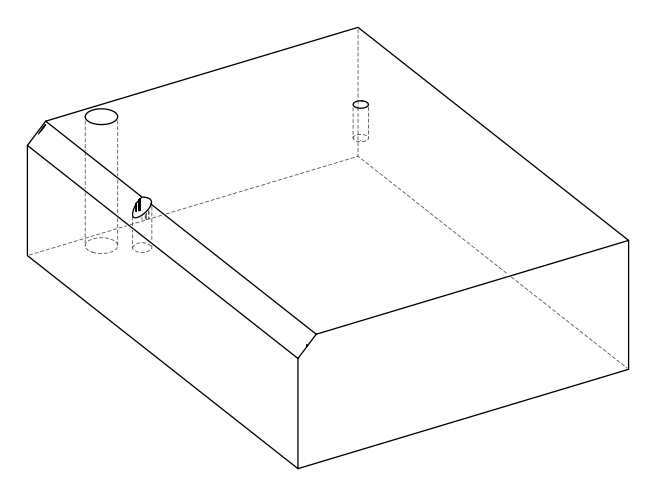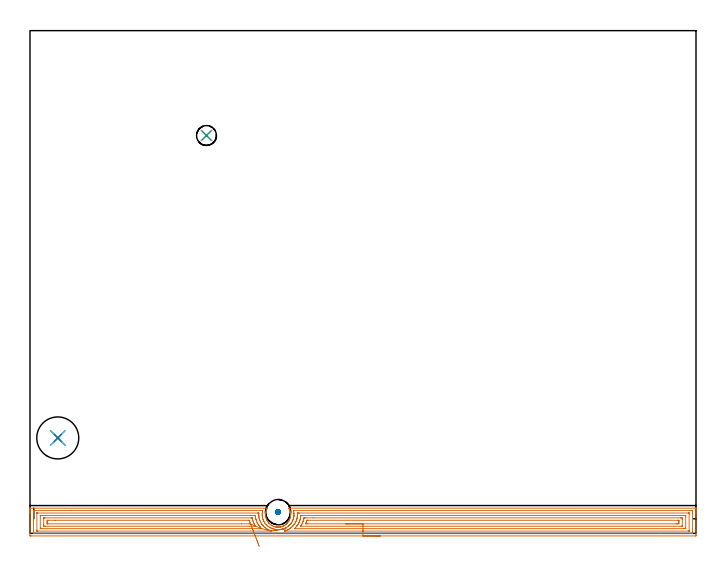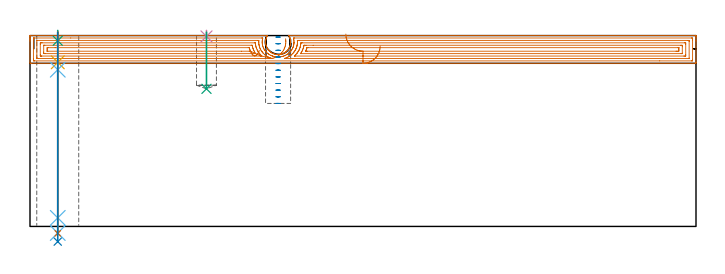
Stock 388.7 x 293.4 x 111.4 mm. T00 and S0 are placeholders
(PLAN: 9 operations, 7 tool changes, 21.2 min)
(1 AREA_MILL | FG_CHAMFER_SURFACE | UGT0205_001 | 18.87 min | 50995 mm3)
(2 MILL_BLIND_HOLE_FROM_SOLID_MATERIAL | STEP1POCKET | UGT0201_130 | Spiral | 0.55 min | 5957 mm3)
(3 SPOT_DRILL | STEP1HOLE | NXT0321_9005460120000 | 0.05 min | 182 mm3)
(4 SPOT_DRILL_1 | STEP1POCKET_1 | NXT0321_9005460120000 | 0.03 min | 5 mm3)
(5 DRILL_BLIND_HOLE_INTO_CENTER | STEP1HOLE | UGT0301_217 | 0.07 min | 987 mm3)
(6 GUN_DRILL_THROUGH_HOLE | STEP1HOLE | UGT0307_007 | 0.55 min | 7655 mm3)
(7 DRILL_TO_ENLARGE_THROUGH_HOLE | STEP1HOLE | NXT0301_104 | 0.47 min | 8278 mm3)
(8 DRILL_TO_ENLARGE_THROUGH_HOLE_1 | STEP1HOLE | UGT0301_058 | 0.49 min | 35363 mm3)
(9 DRILL_BLIND_HOLE_INTO_CENTER_1 | STEP1POCKET_1 | NXT0301_087 | 0.13 min | 3128 mm3)
(TOOL UGT0205_001 | Chamfer Mill 20 x 3 x 45 deg. | D20 FL50 Z2)
(TOOL UGT0201_130 | Carbide End Mill 12.0 | D12 FL15 Z4)
(TOOL NXT0321_9005460120000 | NC Spot Drill, 142deg, 12mm, Carbide, Uncoated | D12 PA142 FL30 Z2)
(TOOL UGT0301_217 | Twist Drill 10.4 mm | D10.4 PA118 FL82 Z2)
(TOOL UGT0307_007 | Gun Drill 10 mm | D10 PA130 FL24 Z1)
(TOOL NXT0301_104 | Carbide Drill 14mm [860.1-1400-112A1-MM 2214] | D14 PA140 FL123 Z2)
(TOOL UGT0301_058 | Twist Drill 24.5 mm | D24.5 PA118 FL160 Z2)
(TOOL NXT0301_087 | Carbide Drill 11.6mm [860.1-1160-058A1-MM 2214] | D11.6 PA140 FL72 Z2)
(OP 1 AREA_MILL)
G17 G21 G94 G90
T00 M6
G54
G17 G0 G90 X204.35 Y-1.5 S1061 M3
G43 Z121.4 H0
Z105.2
G94 G1 X204.312 Z104.328 F250.
X204.198 Z103.464
X204.009 Z102.612
X203.747 Z101.78
X203.413 Z100.974
X203.01 Z100.2
X202.542 Z99.464
X202.01 Z98.772
X201.421 Z98.129
X200.778 Z97.54
X200.086 Z97.008
X199.35 Z96.54
X198.576 Z96.137
X197.77 Z95.803
X196.938 Z95.541
X196.087 Z95.352
X195.222 Z95.238
X194.35 Z95.2
X0.61
X0.266 Y-1.497 Z95.202
X0.01 Y-1.492 Z95.206
X0. Y-1.232 Z95.465
Y11.486 Z108.18
Y12.048 Z108.745
Y12.375 Z109.071
Y12.937 Z109.633
Y13.263 Z109.958
Y13.916 Z110.615
Y14.297 Z110.996
X0.006 Y14.663 Z111.354
X0.01 Y14.697 Z111.388
X0.164 Y14.7 Z111.4
X138.55
X138.554 Y14.695 Z111.394
X138.556 Y14.683 Z111.383
X138.549 Y14.67 Z111.37
X138.414 Y14.435 Z111.135
X138.261 Y14.14 Z110.84
X138.125 Y13.846 Z110.546
X137.953 Y13.406 Z110.106
X137.807 Y12.962 Z109.662
X137.691 Y12.521 Z109.221
X137.601 Y12.078 Z108.778
X137.561 Y11.824 Z108.524
X137.518 Y11.194 Z107.894
X137.51 Y10.752 Z107.452
X137.528 Y10.31 Z107.01
X137.542 Y10.142 Z106.842
X137.561 Y9.976 Z106.676
X137.66 Y9.426 Z106.126
X137.765 Y8.982 Z105.682
X137.901 Y8.542 Z105.242
X138.07 Y8.097 Z104.797
X138.103 Y8.023 Z104.723
X138.267 Y7.659 Z104.357
X138.455 Y7.295 Z103.991
X138.672 Y6.958 Z103.652
X138.789 Y6.776 Z103.472
X139.059 Y6.405 Z103.103
X139.261 Y6.156 Z102.855
X139.35 Y6.047 Z102.746
X139.496 Y5.891 Z102.589
X139.862 Y5.537 Z102.236
X140.244 Y5.203 Z101.901
X140.335 Y5.134 Z101.83
X140.499 Y5.007 Z101.705
X140.732 Y4.848 Z101.548
X140.814 Y4.792 Z101.492
X141.003 Y4.675 Z101.375
X141.138 Y4.592 Z101.291
X141.582 Y4.36 Z101.057
X142.033 Y4.147 Z100.845
X142.092 Y4.124 Z100.82
X142.507 Y3.979 Z100.677
X142.927 Y3.854 Z100.551
X143.373 Y3.751 Z100.448
X143.46 Y3.737 Z100.432
X143.732 Y3.69 Z100.387
X143.821 Y3.675 Z100.372
X144.268 Y3.628 Z100.321
X144.353 Y3.623 Z100.315
X144.464 Y3.614 Z100.311
X144.524 Y3.611 Z100.306
X144.604 Y3.605 Z100.303
X145.005 Y3.607
X145.048 Y3.608 Z100.306
X145.163 Y3.615 Z100.31
X145.246 Y3.624 Z100.316
X145.61 Y3.655 Z100.351
X145.842 Y3.688 Z100.385
X146.058 Y3.719 Z100.415
X146.138 Y3.736 Z100.431
X146.311 Y3.77 Z100.469
X146.392 Y3.787 Z100.485
X146.504 Y3.81 Z100.508
X146.953 Y3.935 Z100.633
X147.399 Y4.083 Z100.781
X147.478 Y4.113 Z100.809
X147.507 Y4.124 Z100.821
X147.602 Y4.166 Z100.864
X147.904 Y4.302 Z100.998
X147.924 Y4.312 Z101.009
X148.293 Y4.497 Z101.196
X148.703 Y4.742 Z101.442
X148.854 Y4.842 Z101.542
X149.103 Y5.007 Z101.705
X149.187 Y5.068 Z101.765
X149.263 Y5.129 Z101.826
X149.421 Y5.255 Z101.953
X149.583 Y5.396 Z102.095
X149.646 Y5.451 Z102.15
X150.082 Y5.865 Z102.562
X150.106 Y5.891 Z102.589
X150.156 Y5.95 Z102.647
X150.473 Y6.324 Z103.023
X150.815 Y6.776 Z103.472
X150.939 Y6.959 Z103.653
X150.976 Y7.013 Z103.707
X151.162 Y7.333 Z104.029
X151.334 Y7.659 Z104.357
X151.495 Y8.018 Z104.718
X151.53 Y8.097 Z104.797
X151.697 Y8.542 Z105.242
X151.87 Y9.088 Z105.788
X151.943 Y9.426 Z106.126
X152.018 Y9.867 Z106.567
X152.067 Y10.31 Z107.01
X152.09 Y10.752 Z107.452
X152.086 Y11.194 Z107.894
X152.055 Y11.637 Z108.337
X151.994 Y12.078 Z108.778
X151.87 Y12.712 Z109.412
X151.797 Y12.962 Z109.662
X151.647 Y13.406 Z110.106
X151.473 Y13.846 Z110.546
X151.321 Y14.176 Z110.876
X151.139 Y14.518 Z111.218
X151.049 Y14.673 Z111.373
X151.043 Y14.685 Z111.385
X151.045 Y14.695 Z111.395
X151.049 Y14.7 Z111.4
X388.536
X388.69 Y14.697 Z111.388
X388.694 Y14.663 Z111.354
X388.7 Y14.297 Z110.996
Y13.916 Z110.615
Y13.263 Z109.958
Y12.048 Z108.745
Y11.486 Z108.18
Y-0.951 Z95.746
X388.698 Y-1.234 Z95.463
X388.69 Y-1.492 Z95.206
X388.432 Y-1.499 Z95.199
X194.35 Y-1.5 Z95.2
Y-0.086 Z96.614
X2.418 Y-0.085 Z96.615
X2.396 Y-0.084 Z96.616
X2.01 Y-0.063 Z96.637
X2.003 Y0.328 Z97.028
X2.001 Y0.825 Z97.525
X2. Y1.219 Z97.919
X2.001 Y12.375 Z109.075
X2.002 Y12.766 Z109.466
X2.01 Y13.263 Z109.963
X2.375 Y13.284 Z109.984
X2.396 Y13.285 Z109.985
X23.773 Y13.286 Z109.986
X135.403 Y13.285 Z109.985
X135.425 Y13.284 Z109.984
X135.842 Y13.263 Z109.963
X135.766 Y12.923 Z109.623
X135.65 Y12.375 Z109.075
X135.614 Y12.186 Z108.886
X135.571 Y11.862 Z108.562
X135.539 Y11.486 Z108.186
X135.532 Y11.379 Z108.079
X135.522 Y10.598 Z107.298
X135.523 Y10.5 Z107.2
X135.552 Y10.096 Z106.796
X135.603 Y9.709 Z106.409
X135.636 Y9.499 Z106.199
X135.786 Y8.821 Z105.521
X135.93 Y8.318 Z105.018
X136.072 Y7.933 Z104.633
X136.317 Y7.334 Z104.034
X136.461 Y7.044 Z103.744
X136.61 Y6.753 Z103.453
X137.001 Y6.156 Z102.856
X137.21 Y5.867 Z102.567
X137.692 Y5.267 Z101.967
X138.103 Y4.853 Z101.553
X138.626 Y4.379 Z101.079
X138.996 Y4.083 Z100.783
X139.346 Y3.838 Z100.538
X139.896 Y3.483 Z100.183
X140.502 Y3.177 Z99.877
X140.781 Y3.043 Z99.743
X140.961 Y2.96 Z99.66
X141.233 Y2.853 Z99.553
X141.619 Y2.712 Z99.412
X141.674 Y2.693 Z99.393
X141.714 Y2.681 Z99.381
X141.982 Y2.602 Z99.302
X142.567 Y2.456 Z99.156
X142.76 Y2.41 Z99.11
X143.46 Y2.29 Z98.99
X143.814 Y2.25 Z98.95
X144.353 Y2.206 Z98.906
X144.76 Y2.197 Z98.897
X145.246 Y2.206 Z98.906
X145.615 Y2.235 Z98.935
X146.138 Y2.293 Z98.993
X146.41 Y2.332 Z99.032
X147.031 Y2.452 Z99.152
X147.155 Y2.479 Z99.179
X147.621 Y2.602 Z99.302
X147.884 Y2.683 Z99.383
X147.924 Y2.696 Z99.396
X148.511 Y2.907 Z99.607
X148.817 Y3.043 Z99.743
X149.123 Y3.186 Z99.886
X149.709 Y3.491 Z100.191
X150.252 Y3.839 Z100.539
X150.602 Y4.077 Z100.777
X150.772 Y4.21 Z100.91
X150.98 Y4.379 Z101.079
X151.253 Y4.62 Z101.32
X151.495 Y4.843 Z101.543
X151.71 Y5.054 Z101.754
X151.898 Y5.267 Z101.967
X152.122 Y5.532 Z102.232
X152.388 Y5.86 Z102.56
X152.514 Y6.03 Z102.73
X152.603 Y6.156 Z102.856
X152.869 Y6.565 Z103.265
X153.139 Y7.044 Z103.744
X153.188 Y7.136 Z103.836
X153.281 Y7.325 Z104.025
X153.461 Y7.753 Z104.453
X153.529 Y7.933 Z104.633
X153.695 Y8.409 Z105.109
X153.824 Y8.821 Z105.521
X153.887 Y9.106 Z105.806
X153.996 Y9.709 Z106.409
X154.019 Y9.863 Z106.563
X154.052 Y10.21 Z106.91
X154.079 Y10.598 Z107.298
X154.083 Y10.688 Z107.388
X154.06 Y11.486 Z108.186
X154.054 Y11.605 Z108.305
X153.945 Y12.375 Z109.075
X153.898 Y12.649 Z109.349
X153.823 Y12.988 Z109.688
X153.761 Y13.263 Z109.963
X154.152 Y13.284 Z109.984
X154.174 Y13.285 Z109.985
X386.282
X386.304 Y13.284 Z109.984
X386.69 Y13.263 Z109.963
X386.697 Y12.872 Z109.572
X386.699 Y12.375 Z109.075
X386.7 Y11.981 Z108.681
X386.699 Y0.825 Z97.525
X386.698 Y0.434 Z97.134
X386.69 Y-0.063 Z96.637
X386.325 Y-0.084 Z96.616
X386.304 Y-0.085 Z96.615
X367.52 Y-0.086 Z96.614
X194.35
Y1.328 Z98.028
X149.204 Y1.329 Z98.029
X148.898 Y1.33 Z98.03
X148.817 Y1.331 Z98.031
X148.639 Y1.335 Z98.035
X148.752 Y1.399 Z98.099
X148.817 Y1.425 Z98.125
X149.028 Y1.504 Z98.204
X149.597 Y1.714 Z98.414
X149.676 Y1.747 Z98.447
X149.71 Y1.762 Z98.462
X150.281 Y2.034 Z98.734
X150.602 Y2.203 Z98.903
X150.862 Y2.344 Z99.044
X151.303 Y2.602 Z99.302
X151.422 Y2.676 Z99.376
X151.495 Y2.723 Z99.423
X151.954 Y3.034 Z99.734
X152.388 Y3.362 Z100.062
X152.459 Y3.42 Z100.12
X152.542 Y3.491 Z100.191
X152.927 Y3.842 Z100.542
X153.281 Y4.172 Z100.872
X153.383 Y4.277 Z100.977
X153.475 Y4.379 Z101.079
X153.796 Y4.755 Z101.455
X154.174 Y5.219 Z101.919
X154.195 Y5.247 Z101.947
X154.21 Y5.267 Z101.967
X154.557 Y5.775 Z102.475
X154.79 Y6.156 Z102.856
X154.892 Y6.33 Z103.03
X155.066 Y6.647 Z103.347
X155.193 Y6.918 Z103.618
X155.247 Y7.044 Z103.744
X155.453 Y7.548 Z104.248
X155.59 Y7.933 Z104.633
X155.683 Y8.207 Z104.907
X155.763 Y8.471 Z105.171
X155.854 Y8.821 Z105.521
X155.874 Y8.906 Z105.606
X155.959 Y9.363 Z106.063
X156.006 Y9.663 Z106.363
X156.011 Y9.709 Z106.409
X156.047 Y10.106 Z106.806
X156.075 Y10.483 Z107.183
X156.076 Y10.598 Z107.298
X156.069 Y11.377 Z108.077
X156.064 Y11.486 Z108.186
X156.052 Y11.684 Z108.384
X156.045 Y11.788 Z108.488
X156.043 Y11.841 Z108.541
Y11.862 Z108.562
X156.079 Y11.864 Z108.564
X156.467 Y11.869 Z108.569
X156.852 Y11.871 Z108.571
X157.358
X384.132
X384.518 Y11.869 Z108.569
X384.647 Y11.867 Z108.567
X384.685 Y11.865 Z108.565
X384.691 Y11.787 Z108.487
X384.696 Y11.667 Z108.367
X384.699 Y11.486 Z108.186
X384.7 Y11.306 Z108.006
X384.699 Y1.534 Z98.234
X384.693 Y1.353 Z98.053
X384.69 Y1.334 Z98.034
X384.686 Y1.332 Z98.032
X384.663 Y1.33 Z98.03
X384.615 Y1.329 Z98.029
X384.518
X194.35 Y1.328 Z98.028
Y2.743 Z99.443
X154.925
X154.453 Y2.748 Z99.448
X154.287 Y2.75 Z99.45
X154.387 Y2.848 Z99.548
X154.507 Y2.965 Z99.665
X155.066 Y3.504 Z100.204
X155.469 Y3.979 Z100.679
X155.798 Y4.379 Z101.079
X155.87 Y4.468 Z101.168
X155.959 Y4.585 Z101.285
X156.239 Y4.989 Z101.689
X156.425 Y5.267 Z101.967
X156.587 Y5.531 Z102.231
X156.852 Y5.986 Z102.686
X156.911 Y6.097 Z102.797
X156.939 Y6.156 Z102.856
X157.189 Y6.709 Z103.409
X157.328 Y7.044 Z103.744
X157.442 Y7.345 Z104.045
X157.65 Y7.933 Z104.633
X157.673 Y8.004 Z104.704
X157.745 Y8.238 Z104.938
X157.854 Y8.713 Z105.413
X157.874 Y8.821 Z105.521
X157.981 Y9.474 Z106.174
X158.009 Y9.709 Z106.409
X158.069 Y10.275 Z106.975
X158.087 Y10.445 Z107.145
X158.262 Y10.45 Z107.15
X158.638 Y10.456 Z107.156
X158.779 Y10.457 Z107.157
X381.982 Y10.456 Z107.156
X382.622 Y10.45 Z107.15
X382.69 Y10.448 Z107.148
X382.693 Y10.353 Z107.053
X382.697 Y10.149 Z106.849
X382.7 Y9.742 Z106.442
Y3.491 Z100.191
X382.697 Y3.063 Z99.763
X382.693 Y2.849 Z99.549
X382.689 Y2.75 Z99.45
X382.587 Y2.748 Z99.448
X381.84 Y2.743 Z99.443
X381.699
X194.35
Y4.157 Z100.857
X157.941
X157.93 Y4.158 Z100.858
X157.917 Y4.161 Z100.861
X157.912 Y4.164 Z100.864
X157.914 Y4.173 Z100.873
X157.927 Y4.198 Z100.898
X158.046 Y4.379 Z101.079
X158.279 Y4.736 Z101.436
X158.6 Y5.267 Z101.967
X158.614 Y5.291 Z101.991
X158.638 Y5.334 Z102.034
X158.912 Y5.883 Z102.583
X159.037 Y6.156 Z102.856
X159.186 Y6.499 Z103.199
X159.402 Y7.044 Z103.744
X159.437 Y7.137 Z103.837
X159.53 Y7.408 Z104.108
X159.656 Y7.808 Z104.508
X159.689 Y7.933 Z104.633
X159.83 Y8.523 Z105.223
X159.891 Y8.821 Z105.521
X159.917 Y8.947 Z105.647
X159.931 Y9.006 Z105.706
X159.938 Y9.03 Z105.73
X159.978 Y9.036 Z105.736
X160.203 Y9.04 Z105.74
X160.423 Y9.042 Z105.742
X161.093 Y9.043 Z105.743
X165.257
X379.832 Y9.042 Z105.742
X380.054 Y9.041 Z105.741
X380.277 Y9.038 Z105.738
X380.69 Y9.028 Z105.728
X380.693 Y8.821 Z105.521
X380.699 Y8.179 Z104.879
Y4.379 Z101.079
X380.696 Y4.218 Z100.918
X380.694 Y4.179 Z100.879
X380.691 Y4.165 Z100.865
X380.649 Y4.163 Z100.863
X380.501 Y4.159 Z100.859
X380.277 Y4.157 Z100.857
X380.054
X194.35
Y5.571 Z102.271
X161.904
X161.316 Y5.573 Z102.273
X161.007 Y5.575 Z102.275
X160.91 Y5.578 Z102.278
X160.93 Y5.652 Z102.352
X161.133 Y6.156 Z102.856
X161.185 Y6.286 Z102.986
X161.316 Y6.622 Z103.322
X161.426 Y6.935 Z103.635
X161.463 Y7.044 Z103.744
X161.652 Y7.599 Z104.299
X161.665 Y7.622 Z104.322
X161.696 Y7.624 Z104.324
X161.768 Y7.627 Z104.327
X161.915 Y7.628 Z104.328
X162.209 Y7.629 Z104.329
X378.269 Y7.628 Z104.328
X378.576 Y7.627 Z104.327
X378.65 Y7.624 Z104.324
X378.682 Y7.622 Z104.322
X378.69 Y7.608 Z104.308
X378.696 Y7.507 Z104.207
X378.699 Y7.044 Z103.744
X378.7 Y6.615 Z103.315
X378.699 Y6.156 Z102.856
X378.696 Y5.731 Z102.431
X378.69 Y5.59 Z102.29
X378.562 Y5.578 Z102.278
X378.269 Y5.575 Z102.275
X377.962 Y5.572 Z102.272
X377.376 Y5.571 Z102.271
X377.071
X194.35
X193.478 Z102.309
X192.614 Z102.423
X191.762 Z102.612
X190.93 Z102.874
X190.124 Z103.208
X189.35 Z103.611
X188.614 Z104.08
X187.922 Z104.611
X187.279 Z105.2
X186.69 Z105.843
X186.159 Z106.535
X185.69 Z107.271
X185.287 Z108.045
X184.953 Z108.851
X184.691 Z109.683
X184.502 Z110.535
X184.388 Z111.4
X184.35 Z112.271
G0 X149.181 Y2.694 Z109.529
G1 X149.284 Y2.711 Z108.663
X149.312 Y2.716 Z107.791
X149.264 Y2.708 Z106.92
X149.143 Y2.687 Z106.056
X148.947 Y2.655 Z105.206
X148.679 Y2.61 Z104.377
X148.341 Y2.553 Z103.575
X147.935 Y2.486 Z102.806
X147.465 Y2.407 Z102.075
X146.933 Y2.318 Z101.389
X146.345 Y2.22 Z100.753
X145.704 Y2.113 Z100.171
X145.016 Y1.998 Z99.647
X144.285 Y1.876 Z99.187
X143.517 Y1.747 Z98.793
X142.719 Y1.614 Z98.468
X141.895 Y1.476 Z98.215
X141.053 Y1.335 Z98.035
X141.037 Y1.333 Z98.033
X140.984 Y1.33 Z98.03
X140.861 Y1.329 Z98.029
X140.781 Y1.328 Z98.028
X4.569 Y1.329 Z98.029
X4.182 Y1.331 Z98.031
X4.053 Y1.333 Z98.033
X4.015 Y1.335 Z98.035
X4.009 Y1.413 Z98.113
X4.004 Y1.533 Z98.233
X4.001 Y1.714 Z98.414
X4. Y1.895 Z98.595
X4.001 Y11.666 Z108.366
X4.007 Y11.847 Z108.547
X4.01 Y11.866 Z108.566
X4.014 Y11.868 Z108.568
X4.037 Y11.87 Z108.57
X4.085 Y11.871 Z108.571
X4.182
X132.746
X133.255 Y11.868 Z108.568
X133.449 Y11.865 Z108.565
X133.549 Y11.858 Z108.558
X133.54 Y11.585 Z108.285
X133.537 Y11.486 Z108.186
X133.521 Y10.715 Z107.415
X133.526 Y10.598 Z107.298
X133.579 Y9.769 Z106.469
X133.587 Y9.709 Z106.409
X133.639 Y9.367 Z106.067
X133.755 Y8.821 Z105.521
X133.789 Y8.672 Z105.372
X134.009 Y7.933 Z104.633
X134.222 Y7.353 Z104.053
X134.352 Y7.044 Z103.744
X134.407 Y6.92 Z103.62
X134.532 Y6.656 Z103.356
X134.805 Y6.156 Z102.856
X135.291 Y5.4 Z102.1
X135.388 Y5.267 Z101.967
X135.425 Y5.218 Z101.918
X135.803 Y4.752 Z101.452
X135.962 Y4.558 Z101.258
X136.13 Y4.379 Z101.079
X136.317 Y4.19 Z100.89
X137.07 Y3.491 Z100.191
X137.21 Y3.374 Z100.074
X137.74 Y2.963 Z99.663
X138.103 Y2.723 Z99.423
X138.295 Y2.602 Z99.302
X138.734 Y2.341 Z99.041
X138.996 Y2.204 Z98.904
X139.802 Y1.8 Z98.5
X139.889 Y1.761 Z98.461
X140.003 Y1.714 Z98.414
X140.781 Y1.429 Z98.129
X140.84 Y1.408 Z98.108
X141.053 Y1.336 Z98.036
X135.276 Y2.75 Z99.45
X134.532 Y2.744 Z99.444
X134.39 Y2.743 Z99.443
X6.86
X6.718 Y2.744 Z99.444
X6.078 Y2.75 Z99.45
X6.01 Y2.752 Z99.452
X6.007 Y2.848 Z99.548
X6.003 Y3.051 Z99.751
X6. Y3.458 Z100.158
Y9.709 Z106.409
X6.004 Y10.137 Z106.837
X6.008 Y10.351 Z107.051
X6.011 Y10.45 Z107.15
X6.113 Y10.452 Z107.152
X6.86 Y10.457 Z107.157
X7.001
X131.103 Y10.456 Z107.156
X131.377 Y10.453 Z107.153
X131.506 Y10.45 Z107.15
X131.52 Y10.371 Z107.071
X131.557 Y10.004 Z106.704
X131.588 Y9.709 Z106.409
X131.704 Y8.97 Z105.67
X131.735 Y8.821 Z105.521
X131.853 Y8.296 Z104.996
X131.959 Y7.933 Z104.633
X132.004 Y7.783 Z104.483
X132.275 Y7.044 Z103.744
X132.579 Y6.322 Z103.022
X132.662 Y6.156 Z102.856
X132.746 Y5.993 Z102.693
X133.013 Y5.527 Z102.227
X133.184 Y5.267 Z101.967
X133.639 Y4.591 Z101.291
X133.803 Y4.379 Z101.079
X134.131 Y3.975 Z100.675
X134.326 Y3.744 Z100.444
X134.532 Y3.517 Z100.217
X134.557 Y3.491 Z100.191
X135.276 Y2.75 Z99.45
X131.693 Y4.165 Z100.865
X131.674 Y4.163 Z100.863
X131.556 Y4.159 Z100.859
X131.407 Y4.158 Z100.858
X131.184 Y4.157 Z100.857
X8.868
X8.646 Y4.159 Z100.859
X8.423 Y4.162 Z100.862
X8.01 Y4.172 Z100.872
X8.007 Y4.379 Z101.079
X8.001 Y5.021 Z101.721
Y8.821 Z105.521
X8.004 Y8.982 Z105.682
X8.007 Y9.021 Z105.721
X8.009 Y9.035 Z105.735
X8.051 Y9.037 Z105.737
X8.199 Y9.041 Z105.741
X8.423 Y9.043 Z105.743
X8.646
X129.175
X129.398 Y9.041 Z105.741
X129.547 Y9.039 Z105.739
X129.658 Y9.036 Z105.736
X129.673 Y8.988 Z105.688
X129.712 Y8.821 Z105.521
X129.867 Y8.132 Z104.832
X129.922 Y7.933 Z104.633
X130.068 Y7.425 Z104.125
X130.203 Y7.044 Z103.744
X130.281 Y6.833 Z103.533
X130.568 Y6.156 Z102.856
X130.688 Y5.878 Z102.578
X130.961 Y5.337 Z102.037
X130.999 Y5.267 Z101.967
X131.046 Y5.182 Z101.882
X131.561 Y4.379 Z101.079
X131.675 Y4.2 Z100.9
X131.693 Y4.165 Z100.865
X128.701 Y5.589 Z102.289
X128.575 Y5.578 Z102.278
X128.282 Y5.574 Z102.274
X127.976 Y5.572 Z102.272
X123.457 Y5.571 Z102.271
X10.431 Y5.572 Z102.272
X10.124 Y5.573 Z102.273
X10.05 Y5.575 Z102.275
X10.018 Y5.578 Z102.278
X10.01 Y5.591 Z102.291
X10.004 Y5.693 Z102.393
X10.001 Y6.156 Z102.856
X10. Y6.585 Z103.285
X10.001 Y7.044 Z103.744
X10.004 Y7.47 Z104.17
X10.01 Y7.61 Z104.31
X10.138 Y7.622 Z104.322
X10.431 Y7.625 Z104.325
X10.738 Y7.628 Z104.328
X14.698 Y7.629 Z104.329
X127.389 Y7.628 Z104.328
X127.696 Y7.627 Z104.327
X127.865 Y7.624 Z104.324
X127.944 Y7.622 Z104.322
X127.973 Y7.56 Z104.26
X128.075 Y7.25 Z103.95
X128.145 Y7.044 Z103.744
X128.282 Y6.648 Z103.348
X128.478 Y6.156 Z102.856
X128.607 Y5.833 Z102.533
X128.701 Y5.589 Z102.289
X128.941 Y4.97 Z101.722
X129.198 Y4.308 Z101.216
X129.469 Y3.607 Z100.773
X129.754 Y2.873 Z100.398
X130.049 Y2.111 Z100.092
X130.353 Y1.327 Z99.859
X130.663 Y0.527 Z99.7
X130.977 Y-0.282 Z99.617
X131.292 Y-1.096 Z99.609
X131.606 Y-1.907 Z99.677
X131.917 Y-2.709 Z99.822
X132.222 Y-3.496 Z100.04
X132.519 Y-4.263 Z100.331
X132.806 Y-5.003 Z100.693
X133.081 Y-5.711 Z101.123
X133.341 Y-6.382 Z101.617
X133.584 Y-7.009 Z102.172
X133.809 Y-7.589 Z102.783
G0 Z121.4
M5
M2
(OP 2 MILL_BLIND_HOLE_FROM_SOLID_MATERIAL)
G17 G21 G94 G90
T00 M6
G54
G17 G0 G90 X144.8 Y12.4 S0 M3
G43 Z121.4 H0
Z110.527
G94 G3 X145.45 Y13.05 R0.65 F250.
X144.8 Y13.7 R0.65
X143.5 Y12.4 R1.3
X144.8 Y13.7 R-1.3
X144.15 Y13.05 R0.65
X144.8 Y12.4 R0.65
G0 Z106.655
G3 X145.45 Y13.05 R0.65
X144.8 Y13.7 R0.65
X143.5 Y12.4 R1.3
X144.8 Y13.7 R-1.3
X144.15 Y13.05 R0.65
X144.8 Y12.4 R0.65
G0 Z102.782
G3 X145.45 Y13.05 R0.65
X144.8 Y13.7 R0.65
X143.5 Y12.4 R1.3
X144.8 Y13.7 R-1.3
X144.15 Y13.05 R0.65
X144.8 Y12.4 R0.65
G0 Z98.909
G3 X145.45 Y13.05 R0.65
X144.8 Y13.7 R0.65
X143.5 Y12.4 R1.3
X144.8 Y13.7 R-1.3
X144.15 Y13.05 R0.65
X144.8 Y12.4 R0.65
G0 Z95.036
G3 X145.45 Y13.05 R0.65
X144.8 Y13.7 R0.65
X143.5 Y12.4 R1.3
X144.8 Y13.7 R-1.3
X144.15 Y13.05 R0.65
X144.8 Y12.4 R0.65
G0 Z91.164
G3 X145.45 Y13.05 R0.65
X144.8 Y13.7 R0.65
X143.5 Y12.4 R1.3
X144.8 Y13.7 R-1.3
X144.15 Y13.05 R0.65
X144.8 Y12.4 R0.65
G0 Z87.291
G3 X145.45 Y13.05 R0.65
X144.8 Y13.7 R0.65
X143.5 Y12.4 R1.3
X144.8 Y13.7 R-1.3
X144.15 Y13.05 R0.65
X144.8 Y12.4 R0.65
G0 Z83.418
G3 X145.45 Y13.05 R0.65
X144.8 Y13.7 R0.65
X143.5 Y12.4 R1.3
X144.8 Y13.7 R-1.3
X144.15 Y13.05 R0.65
X144.8 Y12.4 R0.65
G0 Z79.545
G3 X145.45 Y13.05 R0.65
X144.8 Y13.7 R0.65
X143.5 Y12.4 R1.3
X144.8 Y13.7 R-1.3
X144.15 Y13.05 R0.65
X144.8 Y12.4 R0.65
G0 Z75.673
G3 X145.45 Y13.05 R0.65
X144.8 Y13.7 R0.65
X143.5 Y12.4 R1.3
X144.8 Y13.7 R-1.3
X144.15 Y13.05 R0.65
X144.8 Y12.4 R0.65
G0 Z71.8
G3 X145.45 Y13.05 R0.65
X144.8 Y13.7 R0.65
X143.5 Y12.4 R1.3
X144.8 Y13.7 R-1.3
X144.15 Y13.05 R0.65
X144.8 Y12.4 R0.65
G0 Z121.4
M5
M2
(OP 3 SPOT_DRILL)
G17 G21 G94 G90
T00 M6
G54
G17 G0 G90 X16.2 Y55.7 S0 M3
G43 Z121.4 H0
G94 G81 G98 Z108.4 F250. R114.4
G80
M5
M2
(OP 4 SPOT_DRILL_1)
G17 G21 G94 G90
T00 M6
G54
G17 G0 G90 X103. Y232.2 S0 M3
G43 Z121.4 H0
G94 G81 G98 Z110.901 F250. R114.4
G80
M5
M2
(OP 5 DRILL_BLIND_HOLE_INTO_CENTER)
G17 G21 G94 G90
T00 M6
G54
G17 G0 G90 X16.2 Y55.7 S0 M3
G43 Z121.4 H0
G94 G81 G98 Z95.8 F250. R113.4
G80
M5
M2
(OP 6 GUN_DRILL_THROUGH_HOLE)
G17 G21 G94 G90
T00 M6
G54
G17 G0 G90 X16.2 Y55.7 M8
G43 Z121.4 H0
Z108.368
S716 M3
G94 G1 Z91.473 F125. M26
G4 X.084
Z5. F250.
G4 X.084
Z-3.832 F125.
G4 X.084
M5
M9
G0 Z108.368
Z121.4
M2
(OP 7 DRILL_TO_ENLARGE_THROUGH_HOLE)
G17 G21 G94 G90
T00 M6
G54
G17 G0 G90 X16.2 Y55.7 S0 M3
G43 Z121.4 H1
G94 G73 G98 Z-4.048 F250. Q12.828 R113.4
G80
M5
M2
(OP 8 DRILL_TO_ENLARGE_THROUGH_HOLE_1)
G17 G21 G94 G90
T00 M6
G54
G17 G0 G90 X16.2 Y55.7 S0 M3
G43 Z121.4 H0
G94 G73 G98 Z-8.861 F250. Q24.052 R113.4
G80
M5
M2
(OP 9 DRILL_BLIND_HOLE_INTO_CENTER_1)
G17 G21 G94 G90
T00 M6
G54
G17 G0 G90 X103. Y232.2 S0 M3
G43 Z121.4 H1
G94 G81 G98 Z80.3 F250. R113.4
G80
M5
M2
